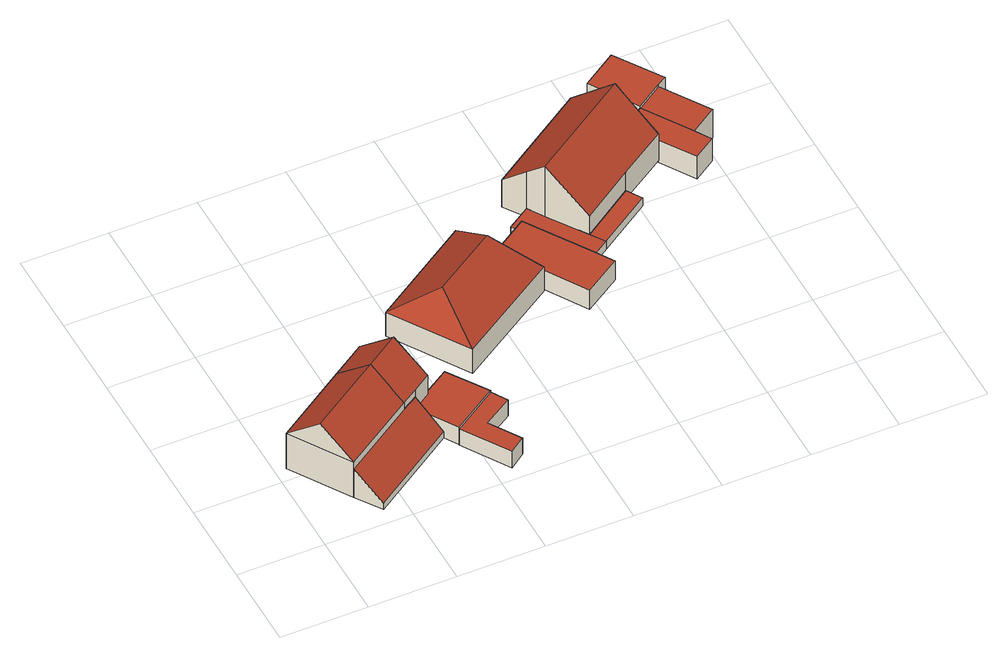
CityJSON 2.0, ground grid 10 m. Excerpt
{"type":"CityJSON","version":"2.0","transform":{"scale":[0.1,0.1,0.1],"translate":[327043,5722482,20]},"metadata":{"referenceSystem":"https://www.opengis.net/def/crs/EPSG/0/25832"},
"CityObjects":{
"building1":{"type":"Building","attributes":{"Geometrietyp2DReferenz":"3000","Gemeindeschluessel":"05170052","function":"31001_1010","roofType":"3100","measuredHeight":8.34},"address":[{"country":"Germany","locality":"Xanten","thoroughfareNumber":"40","thoroughfareName":"Reinhardstraße"}],"geometry":[{"type":"Solid","lod":"2","boundaries":[[[[0,1,2,3]],[[4,5,1,0]],[[6,7,5,4]],[[3,2,7,6]],[[0,8,4]],[[6,9,3]],[[3,9,8,0]],[[4,8,9,6]],[[1,5,7,2]]]],"semantics":{"surfaces":[{"type":"WallSurface"},{"type":"RoofSurface"},{"type":"GroundSurface"}],"values":[[0,0,0,0,0,0,1,1,2]]}}]},
"building2":{"type":"Building","attributes":{"Geometrietyp2DReferenz":"3000","Gemeindeschluessel":"05170052","function":"51009_1610","roofType":"2100","measuredHeight":4.11},"geometry":[{"type":"Solid","lod":"2","boundaries":[[[[10,1,11,12]],[[13,2,1,10]],[[14,15,2,13]],[[16,17,15,14]],[[12,11,17,16]],[[14,13,10,12,16]],[[1,2,15,17,11]]]],"semantics":{"surfaces":[{"type":"WallSurface"},{"type":"RoofSurface"},{"type":"GroundSurface"}],"values":[[0,0,0,0,0,1,2]]}}]},
"building3":{"type":"Building","attributes":{"Geometrietyp2DReferenz":"3000","Gemeindeschluessel":"05170052","function":"31001_1010","roofType":"3100","measuredHeight":8.36},"address":[{"country":"Germany","locality":"Xanten","thoroughfareNumber":"40","thoroughfareName":"Reinhardstraße"}],"geometry":[{"type":"Solid","lod":"2","boundaries":[[[[3,2,15,18]],[[9,19,2,3]],[[6,7,19,9]],[[20,21,7,6]],[[22,23,21,20]],[[24,25,23,22]],[[26,27,25,24]],[[18,15,27,26]],[[3,18,26,24,22,9]],[[20,6,9,22]],[[2,19,7,21,23,25,27,15]]]],"semantics":{"surfaces":[{"type":"WallSurface"},{"type":"RoofSurface"},{"type":"GroundSurface"}],"values":[[0,0,0,0,0,0,0,0,1,1,2]]}}]},
"building4":{"type":"Building","attributes":{"Geometrietyp2DReferenz":"3000","Gemeindeschluessel":"05170052","function":"31001_2463","roofType":"1000","measuredHeight":2.44},"address":[{"country":"Germany","locality":"Xanten","thoroughfareNumber":"40","thoroughfareName":"Reinhardstraße"}],"geometry":[{"type":"Solid","lod":"2","boundaries":[[[[28,25,27,29]],[[30,31,25,28]],[[32,33,31,30]],[[34,35,33,32]],[[36,15,35,34]],[[29,27,15,36]],[[34,32,30,28,29,36]],[[25,31,33,35,15,27]]]],"semantics":{"surfaces":[{"type":"WallSurface"},{"type":"RoofSurface"},{"type":"GroundSurface"}],"values":[[0,0,0,0,0,0,1,2]]}}]},
"building5":{"type":"Building","attributes":{"Geometrietyp2DReferenz":"3000","Gemeindeschluessel":"05170052","function":"51009_1610","roofType":"1000","measuredHeight":2.31},"geometry":[{"type":"Solid","lod":"2","boundaries":[[[[37,38,39,40]],[[41,42,38,37]],[[43,44,42,41]],[[45,46,44,43]],[[47,48,46,45]],[[40,39,48,47]],[[45,43,41,37,40,47]],[[38,42,44,46,48,39]]]],"semantics":{"surfaces":[{"type":"WallSurface"},{"type":"RoofSurface"},{"type":"GroundSurface"}],"values":[[0,0,0,0,0,0,1,2]]}}]},
"building6":{"type":"Building","attributes":{"Geometrietyp2DReferenz":"3000","Gemeindeschluessel":"05170052","function":"31001_1010","roofType":"3200","measuredHeight":7.47},"address":[{"country":"Germany","locality":"Xanten","thoroughfareNumber":"42","thoroughfareName":"Reinhardstraße"}],"geometry":[{"type":"Solid","lod":"2","boundaries":[[[[49,50,51,52]],[[53,54,50,49]],[[55,56,54,53]],[[57,58,56,55]],[[52,51,58,57]],[[59,49,52,60]],[[52,57,55,60]],[[60,55,53,59]],[[53,49,59]],[[50,54,56,58,51]]]],"semantics":{"surfaces":[{"type":"WallSurface"},{"type":"RoofSurface"},{"type":"GroundSurface"}],"values":[[0,0,0,0,0,1,1,1,1,2]]}}]},
"building7":{"type":"Building","attributes":{"Geometrietyp2DReferenz":"3000","Gemeindeschluessel":"05170052","function":"31001_2463","roofType":"1000","measuredHeight":2.69},"address":[{"country":"Germany","locality":"Xanten","thoroughfareNumber":"42","thoroughfareName":"Reinhardstraße"}],"geometry":[{"type":"Solid","lod":"2","boundaries":[[[[61,62,63,64]],[[65,66,62,61]],[[67,68,66,65]],[[69,70,68,67]],[[71,72,70,69]],[[64,63,72,71]],[[69,67,65,61,64,71]],[[62,66,68,70,72,63]]]],"semantics":{"surfaces":[{"type":"WallSurface"},{"type":"RoofSurface"},{"type":"GroundSurface"}],"values":[[0,0,0,0,0,0,1,2]]}}]},
"building8":{"type":"Building","attributes":{"Gemeindeschluessel":"05170052","Geometrietyp2DReferenz":"3000","function":"51009_1610"},"children":["building8-1","building8-2"]},
"building8-1":{"type":"BuildingPart","attributes":{"roofType":"9999","measuredHeight":1.24},"parents":["building8"],"geometry":[{"type":"Solid","lod":"2","boundaries":[[[[73,74,75,76,77,78]],[[76,79,63,77]],[[75,80,79,76]],[[74,81,80,75]],[[78,62,82,73]],[[77,63,62,78]],[[73,82,81,74]],[[79,80,81,82,62,63]]]],"semantics":{"surfaces":[{"type":"RoofSurface"},{"type":"WallSurface"},{"type":"GroundSurface"}],"values":[[0,1,1,1,1,1,1,2]]}}]},
"building8-2":{"type":"BuildingPart","attributes":{"roofType":"1000","measuredHeight":1.24},"parents":["building8"],"geometry":[{"type":"Solid","lod":"2","boundaries":[[[[83,84,81,74]],[[85,86,84,83]],[[73,82,86,85]],[[85,83,74,73]],[[84,86,82,81]],[[74,81,82,73]]]],"semantics":{"surfaces":[{"type":"WallSurface"},{"type":"RoofSurface"},{"type":"GroundSurface"},{"type":"ClosureSurface"}],"values":[[0,0,0,1,2,3]]}}]},
"building9":{"type":"Building","attributes":{"Geometrietyp2DReferenz":"3000","Gemeindeschluessel":"05170052","function":"31001_1010","roofType":"3100","measuredHeight":8.38},"address":[{"country":"Germany","locality":"Xanten","thoroughfareNumber":"42a","thoroughfareName":"Reinhardstraße"}],"geometry":[{"type":"Solid","lod":"2","boundaries":[[[[87,88,81,89]],[[90,80,88,87]],[[91,92,80,90]],[[93,94,92,91]],[[95,96,94,93]],[[97,98,96,95]],[[99,100,98,97]],[[101,84,100,99]],[[89,81,84,101]],[[93,91,90,87,95]],[[89,101,99,97,95,87]],[[88,80,92,94,96,98,100,84,81]]]],"semantics":{"surfaces":[{"type":"WallSurface"},{"type":"RoofSurface"},{"type":"GroundSurface"}],"values":[[0,0,0,0,0,0,0,0,0,1,1,2]]}}]},
"building10":{"type":"Building","attributes":{"Geometrietyp2DReferenz":"3000","Gemeindeschluessel":"05170052","function":"31001_2463","roofType":"1000","measuredHeight":3.23},"address":[{"country":"Germany","locality":"Xanten","thoroughfareNumber":"42a","thoroughfareName":"Reinhardstraße"}],"geometry":[{"type":"Solid","lod":"2","boundaries":[[[[102,103,104,105]],[[106,107,103,102]],[[108,109,107,106]],[[110,111,109,108]],[[112,113,111,110]],[[105,104,113,112]],[[110,108,106,102,105,112]],[[103,107,109,111,113,104]]]],"semantics":{"surfaces":[{"type":"WallSurface"},{"type":"RoofSurface"},{"type":"GroundSurface"}],"values":[[0,0,0,0,0,0,1,2]]}}]},
"building11":{"type":"Building","attributes":{"Geometrietyp2DReferenz":"3000","Gemeindeschluessel":"05170052","function":"51009_1611","roofType":"1000","measuredHeight":3.85},"geometry":[{"type":"Solid","lod":"2","boundaries":[[[[114,115,116,117]],[[118,119,115,114]],[[120,121,119,118]],[[122,123,121,120]],[[117,116,123,122]],[[120,118,114,117,122]],[[115,119,121,123,116]]]],"semantics":{"surfaces":[{"type":"WallSurface"},{"type":"RoofSurface"},{"type":"GroundSurface"}],"values":[[0,0,0,0,0,1,2]]}}]},
"building12":{"type":"Building","attributes":{"Geometrietyp2DReferenz":"3000","Gemeindeschluessel":"05170052","function":"31001_2463","roofType":"1000","measuredHeight":4.15},"address":[{"country":"Germany","locality":"Xanten","thoroughfareNumber":"44","thoroughfareName":"Reinhardstraße"}],"geometry":[{"type":"Solid","lod":"2","boundaries":[[[[124,125,126,127]],[[102,128,125,124]],[[105,129,128,102]],[[127,126,129,105]],[[102,124,127,105]],[[125,128,129,126]]]],"semantics":{"surfaces":[{"type":"WallSurface"},{"type":"RoofSurface"},{"type":"GroundSurface"}],"values":[[0,0,0,0,1,2]]}}]}
},
"vertices":[
[52,40,61],[52,40,11],[136,95,11],[136,95,61],[9,108,61],[9,108,11],[93,163,61],[93,163,11],[31,74,95],[115,129,95],
[52,40,52],[72,11,11],[72,11,20],[136,95,52],[154,106,52],[154,106,11],[172,77,20],[172,77,11],
[154,106,61],[115,129,11],[131,188,61],[131,188,11],[153,154,95],[153,154,11],[174,122,62],[174,122,11],[175,120,61],[175,120,11],
[174,122,35],[175,120,35],[204,141,35],[204,141,11],[234,96,35],[234,96,11],[182,62,35],[182,62,11],[154,106,35],
[245,78,33],[245,78,10],[234,96,10],[234,96,33],[212,57,33],[212,57,10],[234,22,33],[234,22,10],[216,9,33],[216,9,10],[182,62,33],[182,62,10],
[239,147,46],[239,147,12],[356,222,12],[356,222,46],[183,234,46],[183,234,12],[299,309,46],[299,309,12],[325,269,46],[325,269,12],[233,204,87],[306,251,87],
[411,228,41],[411,228,14],[367,296,14],[367,296,41],[427,203,41],[427,203,14],[385,176,41],[385,176,14],[356,222,41],[356,222,14],[325,269,41],[325,269,14],
[438,246,26],[427,262,26],[386,324,26],[360,307,26],[367,296,26],[411,228,26],[360,307,14],[386,324,14],[427,262,14],[438,246,14],
[488,303,26],[488,303,14],[499,286,26],[499,286,14],
[398,305,98],[398,305,14],[427,262,52],[386,324,78],[370,348,52],[370,348,14],[485,424,52],[485,424,14],[514,381,98],[514,381,14],[520,372,88],[520,372,14],[542,338,52],[542,338,14],[488,303,52],
[581,334,43],[581,334,11],[546,388,11],[546,388,43],[592,316,43],[592,316,11],[567,300,43],[567,300,11],[542,338,43],[542,338,11],[520,372,43],[520,372,11],
[587,415,45],[587,415,6],[552,468,6],[552,468,45],[576,408,45],[576,408,6],[546,388,45],[546,388,6],[512,442,45],[512,442,6],
[611,354,43],[611,354,2],[576,408,2],[576,408,43],[581,334,2],[546,388,2]
]}
